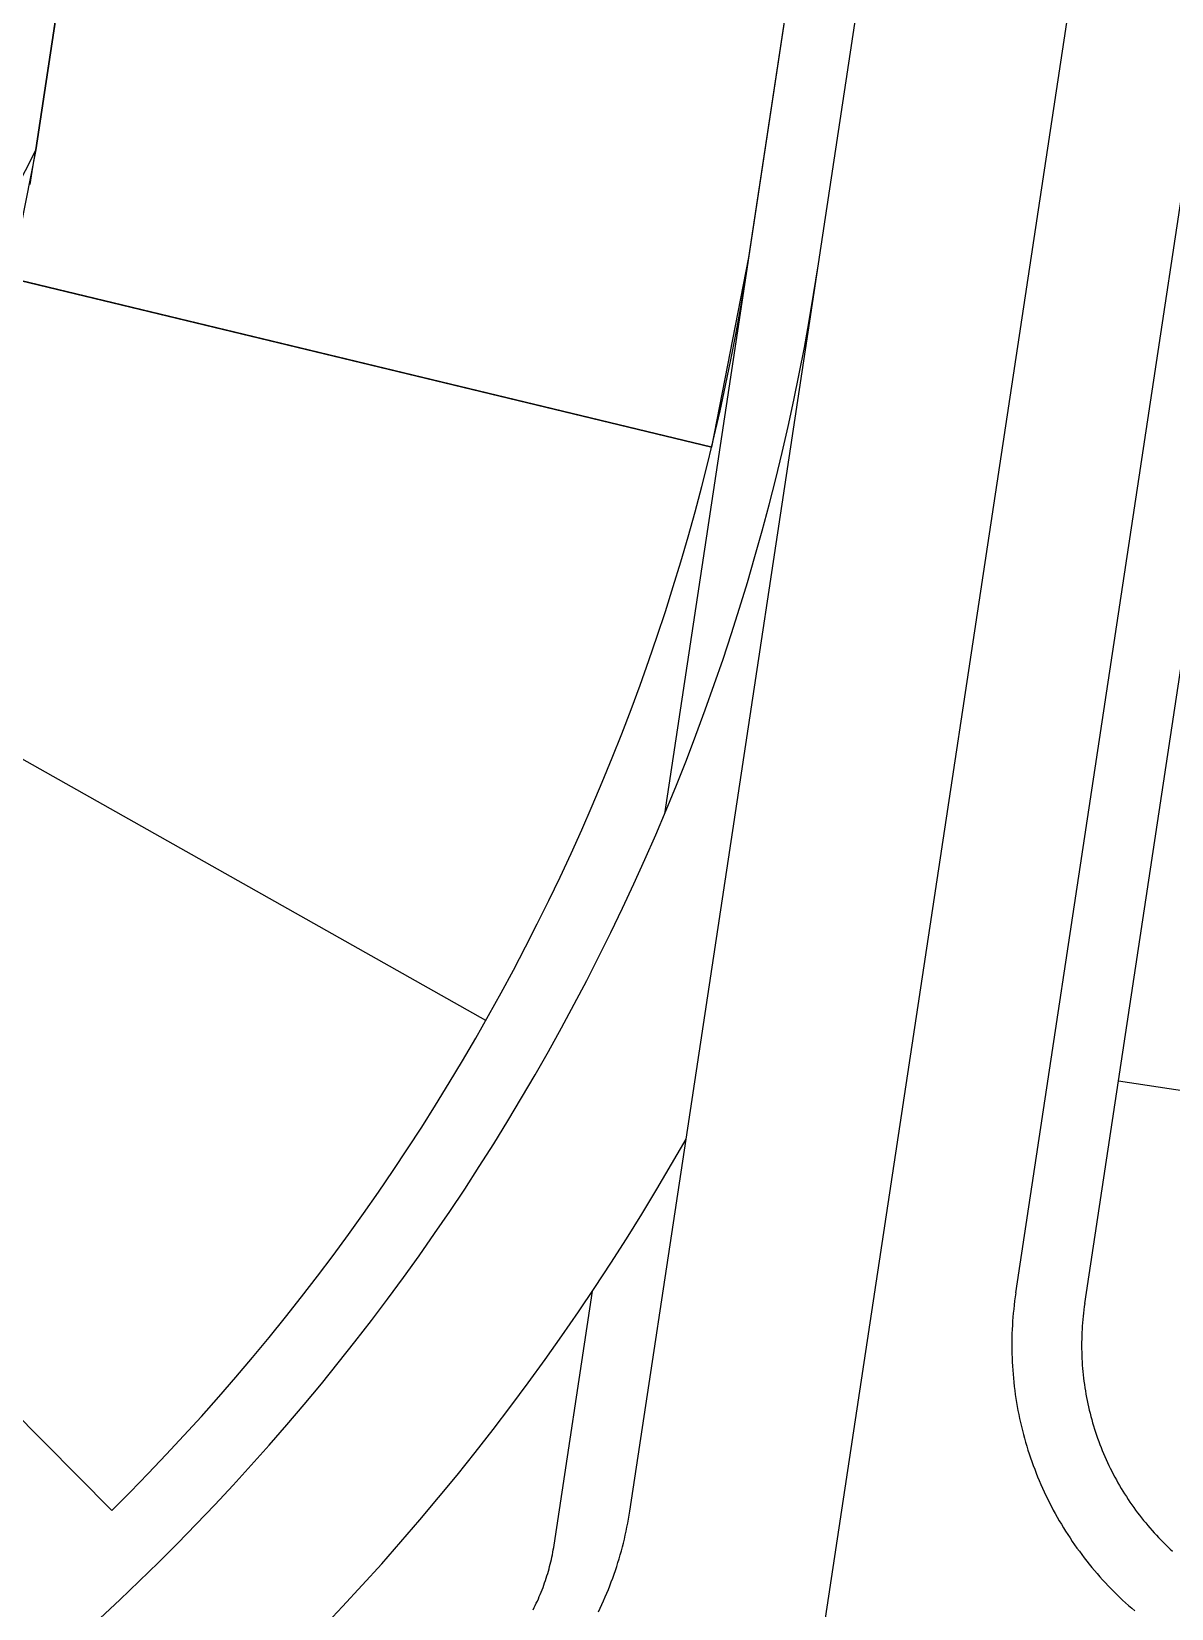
# Model space of a CAD drawing. Header units: metres. Extents: x 680594 to 684853, y 828874 to 830078.
# Drawn here: x 682229.6 to 682278.6, y 829516.4 to 829584.2 of the extents above; entities that cross this region are included whole.
import ezdxf

# ---------------------------------------------------------------- set-up
doc = ezdxf.new("R2010")
doc.units = ezdxf.units.M
doc.layers.add('PLOT_LINES', color=7, linetype='Continuous')

msp = doc.modelspace()

# ---------------------------------------------------------------- linework, layer by layer
at = {"layer": 'PLOT_LINES'}
for points in [[(682262.568, 829508.374), (682309.195, 829816.764)], [(682262.568, 829508.374), (682309.195, 829816.764)], [(682242.385, 829662.518), (682229.772, 829579.093), (682211.23, 829542.616)], [(682242.385, 829662.518), (682229.772, 829579.093), (682211.23, 829542.616)], [(682242.385, 829662.518), (682229.772, 829579.093), (682211.23, 829542.616)], [(682242.385, 829662.518), (682229.772, 829579.093), (682211.23, 829542.616)], [(682229.772, 829579.093), (682242.385, 829662.518)], [(682229.772, 829579.093), (682242.385, 829662.518)], [(682229.772, 829579.093), (682242.385, 829662.518)], [(682229.772, 829579.093), (682242.385, 829662.518)], [(682256.808, 829550.544), (682271.691, 829648.985)], [(682256.808, 829550.544), (682271.691, 829648.985)], [(682256.808, 829550.544), (682271.691, 829648.985)], [(682256.808, 829550.544), (682271.691, 829648.985)], [(682257.727, 829536.554), (682274.657, 829648.536)], [(682257.727, 829536.554), (682274.657, 829648.536)], [(682257.727, 829536.554), (682274.657, 829648.536)], [(682257.727, 829536.554), (682274.657, 829648.536)], [(682271.897, 829529.938), (682289.04, 829643.328)], [(682271.897, 829529.938), (682289.04, 829643.328)], [(682274.863, 829529.489), (682292.007, 829642.879)], [(682274.863, 829529.489), (682292.007, 829642.879)], [(682260.423, 829574.459), (682262.273, 829586.693), (682231.621, 829591.327), (682229.772, 829579.093), (682228.691, 829573.573), (682258.827, 829566.306), (682260.423, 829574.459)], [(682258.827, 829566.306), (682198.555, 829580.84)], [(682258.827, 829566.306), (682198.555, 829580.84)], [(682258.827, 829566.306), (682198.555, 829580.84)], [(682258.827, 829566.306), (682198.555, 829580.84)], [(682229.528, 829577.599), (682229.654, 829578.345), (682229.772, 829579.093)], [(682229.528, 829577.599), (682229.654, 829578.345), (682229.772, 829579.093)], [(682229.528, 829577.599), (682229.654, 829578.345), (682229.772, 829579.093)], [(682229.528, 829577.599), (682229.654, 829578.345), (682229.772, 829579.093)], [(682232.537, 829515.959), (682233.383, 829516.746), (682234.219, 829517.544), (682235.046, 829518.35), (682235.864, 829519.167), (682236.672, 829519.993), (682237.47, 829520.828), (682238.259, 829521.672), (682239.037, 829522.526), (682239.806, 829523.389), (682240.564, 829524.26), (682241.312, 829525.141), (682242.05, 829526.03), (682242.778, 829526.927), (682243.495, 829527.833), (682244.201, 829528.748), (682244.897, 829529.67), (682245.581, 829530.601), (682246.255, 829531.539), (682246.918, 829532.486), (682247.57, 829533.44), (682248.21, 829534.401), (682248.84, 829535.37), (682249.458, 829536.346), (682250.064, 829537.33), (682250.659, 829538.32), (682251.243, 829539.317), (682251.815, 829540.321), (682252.375, 829541.332), (682252.923, 829542.349), (682253.459, 829543.372), (682253.983, 829544.402), (682254.495, 829545.438), (682254.996, 829546.479), (682255.484, 829547.526), (682255.959, 829548.579), (682256.423, 829549.638), (682256.873, 829550.701), (682257.312, 829551.77), (682257.738, 829552.844), (682258.151, 829553.923), (682258.552, 829555.007), (682258.94, 829556.095), (682259.316, 829557.188), (682259.679, 829558.285), (682260.028, 829559.386), (682260.365, 829560.491), (682260.689, 829561.6), (682261, 829562.713), (682261.298, 829563.829), (682261.583, 829564.949), (682261.855, 829566.072), (682262.114, 829567.198), (682262.36, 829568.327), (682262.592, 829569.458), (682262.812, 829570.593), (682263.018, 829571.73), (682263.21, 829572.869), (682263.39, 829574.01)], [(682232.537, 829515.959), (682233.383, 829516.746), (682234.219, 829517.544), (682235.046, 829518.35), (682235.864, 829519.167), (682236.672, 829519.993), (682237.47, 829520.828), (682238.259, 829521.672), (682239.037, 829522.526), (682239.806, 829523.389), (682240.564, 829524.26), (682241.312, 829525.141), (682242.05, 829526.03), (682242.778, 829526.927), (682243.495, 829527.833), (682244.201, 829528.748), (682244.897, 829529.67), (682245.581, 829530.601), (682246.255, 829531.539), (682246.918, 829532.486), (682247.57, 829533.44), (682248.21, 829534.401), (682248.84, 829535.37), (682249.458, 829536.346), (682250.064, 829537.33), (682250.659, 829538.32), (682251.243, 829539.317), (682251.815, 829540.321), (682252.375, 829541.332), (682252.923, 829542.349), (682253.459, 829543.372), (682253.983, 829544.402), (682254.495, 829545.438), (682254.996, 829546.479), (682255.484, 829547.526), (682255.959, 829548.579), (682256.423, 829549.638), (682256.873, 829550.701), (682257.312, 829551.77), (682257.738, 829552.844), (682258.151, 829553.923), (682258.552, 829555.007), (682258.94, 829556.095), (682259.316, 829557.188), (682259.679, 829558.285), (682260.028, 829559.386), (682260.365, 829560.491), (682260.689, 829561.6), (682261, 829562.713), (682261.298, 829563.829), (682261.583, 829564.949), (682261.855, 829566.072), (682262.114, 829567.198), (682262.36, 829568.327), (682262.592, 829569.458), (682262.812, 829570.593), (682263.018, 829571.73), (682263.21, 829572.869), (682263.39, 829574.01)], [(682232.537, 829515.959), (682233.383, 829516.746), (682234.219, 829517.544), (682235.046, 829518.35), (682235.864, 829519.167), (682236.672, 829519.993), (682237.47, 829520.828), (682238.259, 829521.672), (682239.037, 829522.526), (682239.806, 829523.389), (682240.564, 829524.26), (682241.312, 829525.141), (682242.05, 829526.03), (682242.778, 829526.927), (682243.495, 829527.833), (682244.201, 829528.748), (682244.897, 829529.67), (682245.581, 829530.601), (682246.255, 829531.539), (682246.918, 829532.486), (682247.57, 829533.44), (682248.21, 829534.401), (682248.84, 829535.37), (682249.458, 829536.346), (682250.064, 829537.33), (682250.659, 829538.32), (682251.243, 829539.317), (682251.815, 829540.321), (682252.375, 829541.332), (682252.923, 829542.349), (682253.459, 829543.372), (682253.983, 829544.402), (682254.495, 829545.438), (682254.996, 829546.479), (682255.484, 829547.526), (682255.959, 829548.579), (682256.423, 829549.638), (682256.873, 829550.701), (682257.312, 829551.77), (682257.738, 829552.844), (682258.151, 829553.923), (682258.552, 829555.007), (682258.94, 829556.095), (682259.316, 829557.188), (682259.679, 829558.285), (682260.028, 829559.386), (682260.365, 829560.491), (682260.689, 829561.6), (682261, 829562.713), (682261.298, 829563.829), (682261.583, 829564.949), (682261.855, 829566.072), (682262.114, 829567.198), (682262.36, 829568.327), (682262.592, 829569.458), (682262.812, 829570.593), (682263.018, 829571.73), (682263.21, 829572.869), (682263.39, 829574.01)], [(682232.537, 829515.959), (682233.383, 829516.746), (682234.219, 829517.544), (682235.046, 829518.35), (682235.864, 829519.167), (682236.672, 829519.993), (682237.47, 829520.828), (682238.259, 829521.672), (682239.037, 829522.526), (682239.806, 829523.389), (682240.564, 829524.26), (682241.312, 829525.141), (682242.05, 829526.03), (682242.778, 829526.927), (682243.495, 829527.833), (682244.201, 829528.748), (682244.897, 829529.67), (682245.581, 829530.601), (682246.255, 829531.539), (682246.918, 829532.486), (682247.57, 829533.44), (682248.21, 829534.401), (682248.84, 829535.37), (682249.458, 829536.346), (682250.064, 829537.33), (682250.659, 829538.32), (682251.243, 829539.317), (682251.815, 829540.321), (682252.375, 829541.332), (682252.923, 829542.349), (682253.459, 829543.372), (682253.983, 829544.402), (682254.495, 829545.438), (682254.996, 829546.479), (682255.484, 829547.526), (682255.959, 829548.579), (682256.423, 829549.638), (682256.873, 829550.701), (682257.312, 829551.77), (682257.738, 829552.844), (682258.151, 829553.923), (682258.552, 829555.007), (682258.94, 829556.095), (682259.316, 829557.188), (682259.679, 829558.285), (682260.028, 829559.386), (682260.365, 829560.491), (682260.689, 829561.6), (682261, 829562.713), (682261.298, 829563.829), (682261.583, 829564.949), (682261.855, 829566.072), (682262.114, 829567.198), (682262.36, 829568.327), (682262.592, 829569.458), (682262.812, 829570.593), (682263.018, 829571.73), (682263.21, 829572.869), (682263.39, 829574.01)], [(682233.039, 829520.584), (682233.829, 829521.375), (682234.61, 829522.176), (682235.381, 829522.985), (682236.142, 829523.803), (682236.895, 829524.63), (682237.637, 829525.465), (682238.37, 829526.31), (682239.092, 829527.162), (682239.805, 829528.023), (682240.508, 829528.893), (682241.201, 829529.77), (682241.883, 829530.655), (682242.555, 829531.549), (682243.216, 829532.45), (682243.867, 829533.358), (682244.508, 829534.275), (682245.137, 829535.198), (682245.756, 829536.129), (682246.364, 829537.067), (682246.961, 829538.012), (682247.547, 829538.964), (682248.122, 829539.923), (682248.686, 829540.888), (682249.238, 829541.86), (682249.779, 829542.838), (682250.308, 829543.822), (682250.826, 829544.813), (682251.333, 829545.809), (682251.828, 829546.812), (682252.311, 829547.82), (682252.782, 829548.833), (682253.242, 829549.852), (682253.69, 829550.876), (682254.125, 829551.906), (682254.549, 829552.94), (682254.961, 829553.98), (682255.36, 829555.024), (682255.747, 829556.072), (682256.123, 829557.125), (682256.485, 829558.182), (682256.836, 829559.244), (682257.174, 829560.309), (682257.499, 829561.379), (682257.813, 829562.452), (682258.113, 829563.528), (682258.401, 829564.608), (682258.677, 829565.692), (682258.94, 829566.778), (682259.19, 829567.868), (682259.427, 829568.96), (682259.652, 829570.055), (682259.864, 829571.152), (682260.063, 829572.252), (682260.25, 829573.354), (682260.423, 829574.459)], [(682233.039, 829520.584), (682233.829, 829521.375), (682234.61, 829522.176), (682235.381, 829522.985), (682236.142, 829523.803), (682236.895, 829524.63), (682237.637, 829525.465), (682238.37, 829526.31), (682239.092, 829527.162), (682239.805, 829528.023), (682240.508, 829528.893), (682241.201, 829529.77), (682241.883, 829530.655), (682242.555, 829531.549), (682243.216, 829532.45), (682243.867, 829533.358), (682244.508, 829534.275), (682245.137, 829535.198), (682245.756, 829536.129), (682246.364, 829537.067), (682246.961, 829538.012), (682247.547, 829538.964), (682248.122, 829539.923), (682248.686, 829540.888), (682249.238, 829541.86), (682249.779, 829542.838), (682250.308, 829543.822), (682250.826, 829544.813), (682251.333, 829545.809), (682251.828, 829546.812), (682252.311, 829547.82), (682252.782, 829548.833), (682253.242, 829549.852), (682253.69, 829550.876), (682254.125, 829551.906), (682254.549, 829552.94), (682254.961, 829553.98), (682255.36, 829555.024), (682255.747, 829556.072), (682256.123, 829557.125), (682256.485, 829558.182), (682256.836, 829559.244), (682257.174, 829560.309), (682257.499, 829561.379), (682257.813, 829562.452), (682258.113, 829563.528), (682258.401, 829564.608), (682258.677, 829565.692), (682258.94, 829566.778), (682259.19, 829567.868), (682259.427, 829568.96), (682259.652, 829570.055), (682259.864, 829571.152), (682260.063, 829572.252), (682260.25, 829573.354), (682260.423, 829574.459)], [(682233.039, 829520.584), (682233.829, 829521.375), (682234.61, 829522.176), (682235.381, 829522.985), (682236.142, 829523.803), (682236.895, 829524.63), (682237.637, 829525.465), (682238.37, 829526.31), (682239.092, 829527.162), (682239.805, 829528.023), (682240.508, 829528.893), (682241.201, 829529.77), (682241.883, 829530.655), (682242.555, 829531.549), (682243.216, 829532.45), (682243.867, 829533.358), (682244.508, 829534.275), (682245.137, 829535.198), (682245.756, 829536.129), (682246.364, 829537.067), (682246.961, 829538.012), (682247.547, 829538.964), (682248.122, 829539.923), (682248.686, 829540.888), (682249.238, 829541.86), (682249.779, 829542.838), (682250.308, 829543.822), (682250.826, 829544.813), (682251.333, 829545.809), (682251.828, 829546.812), (682252.311, 829547.82), (682252.782, 829548.833), (682253.242, 829549.852), (682253.69, 829550.876), (682254.125, 829551.906), (682254.549, 829552.94), (682254.961, 829553.98), (682255.36, 829555.024), (682255.747, 829556.072), (682256.123, 829557.125), (682256.485, 829558.182), (682256.836, 829559.244), (682257.174, 829560.309), (682257.499, 829561.379), (682257.813, 829562.452), (682258.113, 829563.528), (682258.401, 829564.608), (682258.677, 829565.692), (682258.94, 829566.778), (682259.19, 829567.868), (682259.427, 829568.96), (682259.652, 829570.055), (682259.864, 829571.152), (682260.063, 829572.252), (682260.25, 829573.354), (682260.423, 829574.459)], [(682233.039, 829520.584), (682233.829, 829521.375), (682234.61, 829522.176), (682235.381, 829522.985), (682236.142, 829523.803), (682236.895, 829524.63), (682237.637, 829525.465), (682238.37, 829526.31), (682239.092, 829527.162), (682239.805, 829528.023), (682240.508, 829528.893), (682241.201, 829529.77), (682241.883, 829530.655), (682242.555, 829531.549), (682243.216, 829532.45), (682243.867, 829533.358), (682244.508, 829534.275), (682245.137, 829535.198), (682245.756, 829536.129), (682246.364, 829537.067), (682246.961, 829538.012), (682247.547, 829538.964), (682248.122, 829539.923), (682248.686, 829540.888), (682249.238, 829541.86), (682249.779, 829542.838), (682250.308, 829543.822), (682250.826, 829544.813), (682251.333, 829545.809), (682251.828, 829546.812), (682252.311, 829547.82), (682252.782, 829548.833), (682253.242, 829549.852), (682253.69, 829550.876), (682254.125, 829551.906), (682254.549, 829552.94), (682254.961, 829553.98), (682255.36, 829555.024), (682255.747, 829556.072), (682256.123, 829557.125), (682256.485, 829558.182), (682256.836, 829559.244), (682257.174, 829560.309), (682257.499, 829561.379), (682257.813, 829562.452), (682258.113, 829563.528), (682258.401, 829564.608), (682258.677, 829565.692), (682258.94, 829566.778), (682259.19, 829567.868), (682259.427, 829568.96), (682259.652, 829570.055), (682259.864, 829571.152), (682260.063, 829572.252), (682260.25, 829573.354), (682260.423, 829574.459)], [(682249.119, 829541.648), (682195.116, 829572.107)], [(682249.119, 829541.648), (682195.116, 829572.107)], [(682249.119, 829541.648), (682195.116, 829572.107)], [(682249.119, 829541.648), (682195.116, 829572.107)], [(682233.039, 829520.584), (682189.421, 829564.647)], [(682233.039, 829520.584), (682189.421, 829564.647)], [(682233.039, 829520.584), (682189.421, 829564.647)], [(682233.039, 829520.584), (682189.421, 829564.647)], [(682276.31, 829539.059), (682337.613, 829529.79)], [(682276.31, 829539.059), (682337.613, 829529.79)], [(682242.101, 829515.539), (682242.96, 829516.448), (682243.808, 829517.366), (682244.645, 829518.295), (682245.471, 829519.233), (682246.286, 829520.181), (682247.09, 829521.139), (682247.883, 829522.106), (682248.664, 829523.082), (682249.433, 829524.068), (682250.191, 829525.062), (682250.937, 829526.065), (682251.671, 829527.077), (682252.393, 829528.098), (682253.103, 829529.127), (682253.801, 829530.164), (682254.486, 829531.21), (682255.16, 829532.263), (682255.82, 829533.325), (682256.468, 829534.394), (682257.104, 829535.47), (682257.727, 829536.554)], [(682242.101, 829515.539), (682242.96, 829516.448), (682243.808, 829517.366), (682244.645, 829518.295), (682245.471, 829519.233), (682246.286, 829520.181), (682247.09, 829521.139), (682247.883, 829522.106), (682248.664, 829523.082), (682249.433, 829524.068), (682250.191, 829525.062), (682250.937, 829526.065), (682251.671, 829527.077), (682252.393, 829528.098), (682253.103, 829529.127), (682253.801, 829530.164), (682254.486, 829531.21), (682255.16, 829532.263), (682255.82, 829533.325), (682256.468, 829534.394), (682257.104, 829535.47), (682257.727, 829536.554)], [(682242.101, 829515.539), (682242.96, 829516.448), (682243.808, 829517.366), (682244.645, 829518.295), (682245.471, 829519.233), (682246.286, 829520.181), (682247.09, 829521.139), (682247.883, 829522.106), (682248.664, 829523.082), (682249.433, 829524.068), (682250.191, 829525.062), (682250.937, 829526.065), (682251.671, 829527.077), (682252.393, 829528.098), (682253.103, 829529.127), (682253.801, 829530.164), (682254.486, 829531.21), (682255.16, 829532.263), (682255.82, 829533.325), (682256.468, 829534.394), (682257.104, 829535.47), (682257.727, 829536.554)], [(682242.101, 829515.539), (682242.96, 829516.448), (682243.808, 829517.366), (682244.645, 829518.295), (682245.471, 829519.233), (682246.286, 829520.181), (682247.09, 829521.139), (682247.883, 829522.106), (682248.664, 829523.082), (682249.433, 829524.068), (682250.191, 829525.062), (682250.937, 829526.065), (682251.671, 829527.077), (682252.393, 829528.098), (682253.103, 829529.127), (682253.801, 829530.164), (682254.486, 829531.21), (682255.16, 829532.263), (682255.82, 829533.325), (682256.468, 829534.394), (682257.104, 829535.47), (682257.727, 829536.554)], [(682255.308, 829520.556), (682257.727, 829536.554)], [(682255.308, 829520.556), (682257.727, 829536.554)], [(682255.308, 829520.556), (682257.727, 829536.554)], [(682255.308, 829520.556), (682257.727, 829536.554)], [(682252.053, 829519.095), (682253.704, 829530.019)], [(682252.053, 829519.095), (682253.704, 829530.019)], [(682252.053, 829519.095), (682253.704, 829530.019)], [(682252.053, 829519.095), (682253.704, 829530.019)], [(682271.897, 829529.938), (682271.871, 829529.764), (682271.848, 829529.591), (682271.827, 829529.417), (682271.808, 829529.243), (682271.791, 829529.068), (682271.776, 829528.894), (682271.763, 829528.719), (682271.752, 829528.544), (682271.743, 829528.369), (682271.736, 829528.194), (682271.732, 829528.019), (682271.729, 829527.843), (682271.728, 829527.668), (682271.729, 829527.493), (682271.733, 829527.318), (682271.738, 829527.143), (682271.746, 829526.967), (682271.755, 829526.792), (682271.767, 829526.618), (682271.78, 829526.443), (682271.796, 829526.268), (682271.814, 829526.094), (682271.834, 829525.92), (682271.855, 829525.746), (682271.879, 829525.572), (682271.905, 829525.399), (682271.933, 829525.226), (682271.963, 829525.053), (682271.994, 829524.881), (682272.028, 829524.709), (682272.064, 829524.538), (682272.102, 829524.366), (682272.142, 829524.196), (682272.184, 829524.026), (682272.228, 829523.856), (682272.274, 829523.687), (682272.321, 829523.518), (682272.371, 829523.35), (682272.423, 829523.183), (682272.477, 829523.016), (682272.532, 829522.85), (682272.59, 829522.684), (682272.649, 829522.52), (682272.711, 829522.355), (682272.774, 829522.192), (682272.839, 829522.029), (682272.907, 829521.867), (682272.976, 829521.706), (682273.046, 829521.546), (682273.119, 829521.387), (682273.194, 829521.228), (682273.27, 829521.071), (682273.349, 829520.914), (682273.429, 829520.758), (682273.511, 829520.603), (682273.595, 829520.449), (682273.68, 829520.296), (682273.767, 829520.144), (682273.857, 829519.993), (682273.947, 829519.843), (682274.04, 829519.695), (682274.134, 829519.547), (682274.23, 829519.4), (682274.328, 829519.255), (682274.428, 829519.111), (682274.529, 829518.968), (682274.632, 829518.826), (682274.736, 829518.685), (682274.842, 829518.545), (682274.95, 829518.407), (682275.059, 829518.27), (682275.17, 829518.135), (682275.282, 829518), (682275.397, 829517.867), (682275.512, 829517.735), (682275.629, 829517.605), (682275.748, 829517.476), (682275.868, 829517.349), (682275.99, 829517.222), (682276.113, 829517.098), (682276.237, 829516.974), (682276.363, 829516.853), (682276.491, 829516.732), (682276.619, 829516.613), (682276.75, 829516.496), (682276.881, 829516.38), (682277.014, 829516.266)], [(682271.897, 829529.938), (682271.871, 829529.764), (682271.848, 829529.591), (682271.827, 829529.417), (682271.808, 829529.243), (682271.791, 829529.068), (682271.776, 829528.894), (682271.763, 829528.719), (682271.752, 829528.544), (682271.743, 829528.369), (682271.736, 829528.194), (682271.732, 829528.019), (682271.729, 829527.843), (682271.728, 829527.668), (682271.729, 829527.493), (682271.733, 829527.318), (682271.738, 829527.143), (682271.746, 829526.967), (682271.755, 829526.792), (682271.767, 829526.618), (682271.78, 829526.443), (682271.796, 829526.268), (682271.814, 829526.094), (682271.834, 829525.92), (682271.855, 829525.746), (682271.879, 829525.572), (682271.905, 829525.399), (682271.933, 829525.226), (682271.963, 829525.053), (682271.994, 829524.881), (682272.028, 829524.709), (682272.064, 829524.538), (682272.102, 829524.366), (682272.142, 829524.196), (682272.184, 829524.026), (682272.228, 829523.856), (682272.274, 829523.687), (682272.321, 829523.518), (682272.371, 829523.35), (682272.423, 829523.183), (682272.477, 829523.016), (682272.532, 829522.85), (682272.59, 829522.684), (682272.649, 829522.52), (682272.711, 829522.355), (682272.774, 829522.192), (682272.839, 829522.029), (682272.907, 829521.867), (682272.976, 829521.706), (682273.046, 829521.546), (682273.119, 829521.387), (682273.194, 829521.228), (682273.27, 829521.071), (682273.349, 829520.914), (682273.429, 829520.758), (682273.511, 829520.603), (682273.595, 829520.449), (682273.68, 829520.296), (682273.767, 829520.144), (682273.857, 829519.993), (682273.947, 829519.843), (682274.04, 829519.695), (682274.134, 829519.547), (682274.23, 829519.4), (682274.328, 829519.255), (682274.428, 829519.111), (682274.529, 829518.968), (682274.632, 829518.826), (682274.736, 829518.685), (682274.842, 829518.545), (682274.95, 829518.407), (682275.059, 829518.27), (682275.17, 829518.135), (682275.282, 829518), (682275.397, 829517.867), (682275.512, 829517.735), (682275.629, 829517.605), (682275.748, 829517.476), (682275.868, 829517.349), (682275.99, 829517.222), (682276.113, 829517.098), (682276.237, 829516.974), (682276.363, 829516.853), (682276.491, 829516.732), (682276.619, 829516.613), (682276.75, 829516.496), (682276.881, 829516.38), (682277.014, 829516.266)], [(682274.863, 829529.489), (682274.843, 829529.351), (682274.824, 829529.212), (682274.807, 829529.073), (682274.792, 829528.933), (682274.778, 829528.794), (682274.766, 829528.654), (682274.756, 829528.514), (682274.747, 829528.374), (682274.74, 829528.234), (682274.735, 829528.094), (682274.731, 829527.954), (682274.729, 829527.814), (682274.728, 829527.674), (682274.729, 829527.533), (682274.732, 829527.393), (682274.736, 829527.253), (682274.742, 829527.113), (682274.75, 829526.973), (682274.759, 829526.833), (682274.77, 829526.693), (682274.783, 829526.554), (682274.797, 829526.414), (682274.812, 829526.275), (682274.83, 829526.136), (682274.849, 829525.997), (682274.87, 829525.858), (682274.892, 829525.72), (682274.916, 829525.582), (682274.941, 829525.444), (682274.968, 829525.306), (682274.997, 829525.169), (682275.027, 829525.032), (682275.059, 829524.896), (682275.093, 829524.76), (682275.128, 829524.624), (682275.165, 829524.489), (682275.203, 829524.354), (682275.243, 829524.219), (682275.284, 829524.085), (682275.327, 829523.952), (682275.371, 829523.819), (682275.418, 829523.687), (682275.465, 829523.555), (682275.514, 829523.423), (682275.565, 829523.293), (682275.617, 829523.163), (682275.671, 829523.033), (682275.726, 829522.904), (682275.783, 829522.776), (682275.841, 829522.648), (682275.901, 829522.522), (682275.962, 829522.395), (682276.025, 829522.27), (682276.089, 829522.145), (682276.154, 829522.021), (682276.221, 829521.898), (682276.29, 829521.776), (682276.36, 829521.654), (682276.431, 829521.534), (682276.504, 829521.414), (682276.578, 829521.295), (682276.653, 829521.177), (682276.73, 829521.059), (682276.808, 829520.943), (682276.888, 829520.828), (682276.969, 829520.713), (682277.051, 829520.6), (682277.134, 829520.487), (682277.219, 829520.375), (682277.305, 829520.265), (682277.393, 829520.155), (682277.482, 829520.047), (682277.572, 829519.939), (682277.663, 829519.833), (682277.755, 829519.727), (682277.849, 829519.623), (682277.944, 829519.52), (682278.04, 829519.418), (682278.137, 829519.317), (682278.236, 829519.217), (682278.335, 829519.119), (682278.436, 829519.021), (682278.538, 829518.925), (682278.641, 829518.83)], [(682274.863, 829529.489), (682274.843, 829529.351), (682274.824, 829529.212), (682274.807, 829529.073), (682274.792, 829528.933), (682274.778, 829528.794), (682274.766, 829528.654), (682274.756, 829528.514), (682274.747, 829528.374), (682274.74, 829528.234), (682274.735, 829528.094), (682274.731, 829527.954), (682274.729, 829527.814), (682274.728, 829527.674), (682274.729, 829527.533), (682274.732, 829527.393), (682274.736, 829527.253), (682274.742, 829527.113), (682274.75, 829526.973), (682274.759, 829526.833), (682274.77, 829526.693), (682274.783, 829526.554), (682274.797, 829526.414), (682274.812, 829526.275), (682274.83, 829526.136), (682274.849, 829525.997), (682274.87, 829525.858), (682274.892, 829525.72), (682274.916, 829525.582), (682274.941, 829525.444), (682274.968, 829525.306), (682274.997, 829525.169), (682275.027, 829525.032), (682275.059, 829524.896), (682275.093, 829524.76), (682275.128, 829524.624), (682275.165, 829524.489), (682275.203, 829524.354), (682275.243, 829524.219), (682275.284, 829524.085), (682275.327, 829523.952), (682275.371, 829523.819), (682275.418, 829523.687), (682275.465, 829523.555), (682275.514, 829523.423), (682275.565, 829523.293), (682275.617, 829523.163), (682275.671, 829523.033), (682275.726, 829522.904), (682275.783, 829522.776), (682275.841, 829522.648), (682275.901, 829522.522), (682275.962, 829522.395), (682276.025, 829522.27), (682276.089, 829522.145), (682276.154, 829522.021), (682276.221, 829521.898), (682276.29, 829521.776), (682276.36, 829521.654), (682276.431, 829521.534), (682276.504, 829521.414), (682276.578, 829521.295), (682276.653, 829521.177), (682276.73, 829521.059), (682276.808, 829520.943), (682276.888, 829520.828), (682276.969, 829520.713), (682277.051, 829520.6), (682277.134, 829520.487), (682277.219, 829520.375), (682277.305, 829520.265), (682277.393, 829520.155), (682277.482, 829520.047), (682277.572, 829519.939), (682277.663, 829519.833), (682277.755, 829519.727), (682277.849, 829519.623), (682277.944, 829519.52), (682278.04, 829519.418), (682278.137, 829519.317), (682278.236, 829519.217), (682278.335, 829519.119), (682278.436, 829519.021), (682278.538, 829518.925), (682278.641, 829518.83)], [(682253.96, 829516.227), (682254.036, 829516.385), (682254.11, 829516.543), (682254.182, 829516.703), (682254.252, 829516.863), (682254.32, 829517.024), (682254.387, 829517.186), (682254.451, 829517.349), (682254.514, 829517.513), (682254.575, 829517.677), (682254.634, 829517.842), (682254.69, 829518.007), (682254.745, 829518.173), (682254.798, 829518.34), (682254.849, 829518.508), (682254.899, 829518.676), (682254.946, 829518.844), (682254.991, 829519.013), (682255.034, 829519.183), (682255.075, 829519.353), (682255.114, 829519.524), (682255.152, 829519.695), (682255.187, 829519.866), (682255.22, 829520.038), (682255.251, 829520.21), (682255.281, 829520.383), (682255.308, 829520.556)], [(682253.96, 829516.227), (682254.036, 829516.385), (682254.11, 829516.543), (682254.182, 829516.703), (682254.252, 829516.863), (682254.32, 829517.024), (682254.387, 829517.186), (682254.451, 829517.349), (682254.514, 829517.513), (682254.575, 829517.677), (682254.634, 829517.842), (682254.69, 829518.007), (682254.745, 829518.173), (682254.798, 829518.34), (682254.849, 829518.508), (682254.899, 829518.676), (682254.946, 829518.844), (682254.991, 829519.013), (682255.034, 829519.183), (682255.075, 829519.353), (682255.114, 829519.524), (682255.152, 829519.695), (682255.187, 829519.866), (682255.22, 829520.038), (682255.251, 829520.21), (682255.281, 829520.383), (682255.308, 829520.556)], [(682253.96, 829516.227), (682254.036, 829516.385), (682254.11, 829516.543), (682254.182, 829516.703), (682254.252, 829516.863), (682254.32, 829517.024), (682254.387, 829517.186), (682254.451, 829517.349), (682254.514, 829517.513), (682254.575, 829517.677), (682254.634, 829517.842), (682254.69, 829518.007), (682254.745, 829518.173), (682254.798, 829518.34), (682254.849, 829518.508), (682254.899, 829518.676), (682254.946, 829518.844), (682254.991, 829519.013), (682255.034, 829519.183), (682255.075, 829519.353), (682255.114, 829519.524), (682255.152, 829519.695), (682255.187, 829519.866), (682255.22, 829520.038), (682255.251, 829520.21), (682255.281, 829520.383), (682255.308, 829520.556)], [(682253.96, 829516.227), (682254.036, 829516.385), (682254.11, 829516.543), (682254.182, 829516.703), (682254.252, 829516.863), (682254.32, 829517.024), (682254.387, 829517.186), (682254.451, 829517.349), (682254.514, 829517.513), (682254.575, 829517.677), (682254.634, 829517.842), (682254.69, 829518.007), (682254.745, 829518.173), (682254.798, 829518.34), (682254.849, 829518.508), (682254.899, 829518.676), (682254.946, 829518.844), (682254.991, 829519.013), (682255.034, 829519.183), (682255.075, 829519.353), (682255.114, 829519.524), (682255.152, 829519.695), (682255.187, 829519.866), (682255.22, 829520.038), (682255.251, 829520.21), (682255.281, 829520.383), (682255.308, 829520.556)], [(682251.15, 829516.31), (682251.198, 829516.404), (682251.244, 829516.498), (682251.29, 829516.593), (682251.334, 829516.688), (682251.377, 829516.784), (682251.419, 829516.88), (682251.46, 829516.976), (682251.5, 829517.074), (682251.539, 829517.171), (682251.577, 829517.269), (682251.613, 829517.368), (682251.648, 829517.467), (682251.682, 829517.566), (682251.715, 829517.666), (682251.747, 829517.766), (682251.778, 829517.866), (682251.807, 829517.967), (682251.836, 829518.068), (682251.863, 829518.17), (682251.889, 829518.272), (682251.913, 829518.374), (682251.937, 829518.476), (682251.959, 829518.579), (682251.98, 829518.682), (682252, 829518.785), (682252.019, 829518.888), (682252.036, 829518.992), (682252.053, 829519.095)], [(682251.15, 829516.31), (682251.198, 829516.404), (682251.244, 829516.498), (682251.29, 829516.593), (682251.334, 829516.688), (682251.377, 829516.784), (682251.419, 829516.88), (682251.46, 829516.976), (682251.5, 829517.074), (682251.539, 829517.171), (682251.577, 829517.269), (682251.613, 829517.368), (682251.648, 829517.467), (682251.682, 829517.566), (682251.715, 829517.666), (682251.747, 829517.766), (682251.778, 829517.866), (682251.807, 829517.967), (682251.836, 829518.068), (682251.863, 829518.17), (682251.889, 829518.272), (682251.913, 829518.374), (682251.937, 829518.476), (682251.959, 829518.579), (682251.98, 829518.682), (682252, 829518.785), (682252.019, 829518.888), (682252.036, 829518.992), (682252.053, 829519.095)], [(682251.15, 829516.31), (682251.198, 829516.404), (682251.244, 829516.498), (682251.29, 829516.593), (682251.334, 829516.688), (682251.377, 829516.784), (682251.419, 829516.88), (682251.46, 829516.976), (682251.5, 829517.074), (682251.539, 829517.171), (682251.577, 829517.269), (682251.613, 829517.368), (682251.648, 829517.467), (682251.682, 829517.566), (682251.715, 829517.666), (682251.747, 829517.766), (682251.778, 829517.866), (682251.807, 829517.967), (682251.836, 829518.068), (682251.863, 829518.17), (682251.889, 829518.272), (682251.913, 829518.374), (682251.937, 829518.476), (682251.959, 829518.579), (682251.98, 829518.682), (682252, 829518.785), (682252.019, 829518.888), (682252.036, 829518.992), (682252.053, 829519.095)], [(682251.15, 829516.31), (682251.198, 829516.404), (682251.244, 829516.498), (682251.29, 829516.593), (682251.334, 829516.688), (682251.377, 829516.784), (682251.419, 829516.88), (682251.46, 829516.976), (682251.5, 829517.074), (682251.539, 829517.171), (682251.577, 829517.269), (682251.613, 829517.368), (682251.648, 829517.467), (682251.682, 829517.566), (682251.715, 829517.666), (682251.747, 829517.766), (682251.778, 829517.866), (682251.807, 829517.967), (682251.836, 829518.068), (682251.863, 829518.17), (682251.889, 829518.272), (682251.913, 829518.374), (682251.937, 829518.476), (682251.959, 829518.579), (682251.98, 829518.682), (682252, 829518.785), (682252.019, 829518.888), (682252.036, 829518.992), (682252.053, 829519.095)]]:
    msp.add_lwpolyline(points, dxfattribs=at)

doc.saveas('drawing.dxf')
